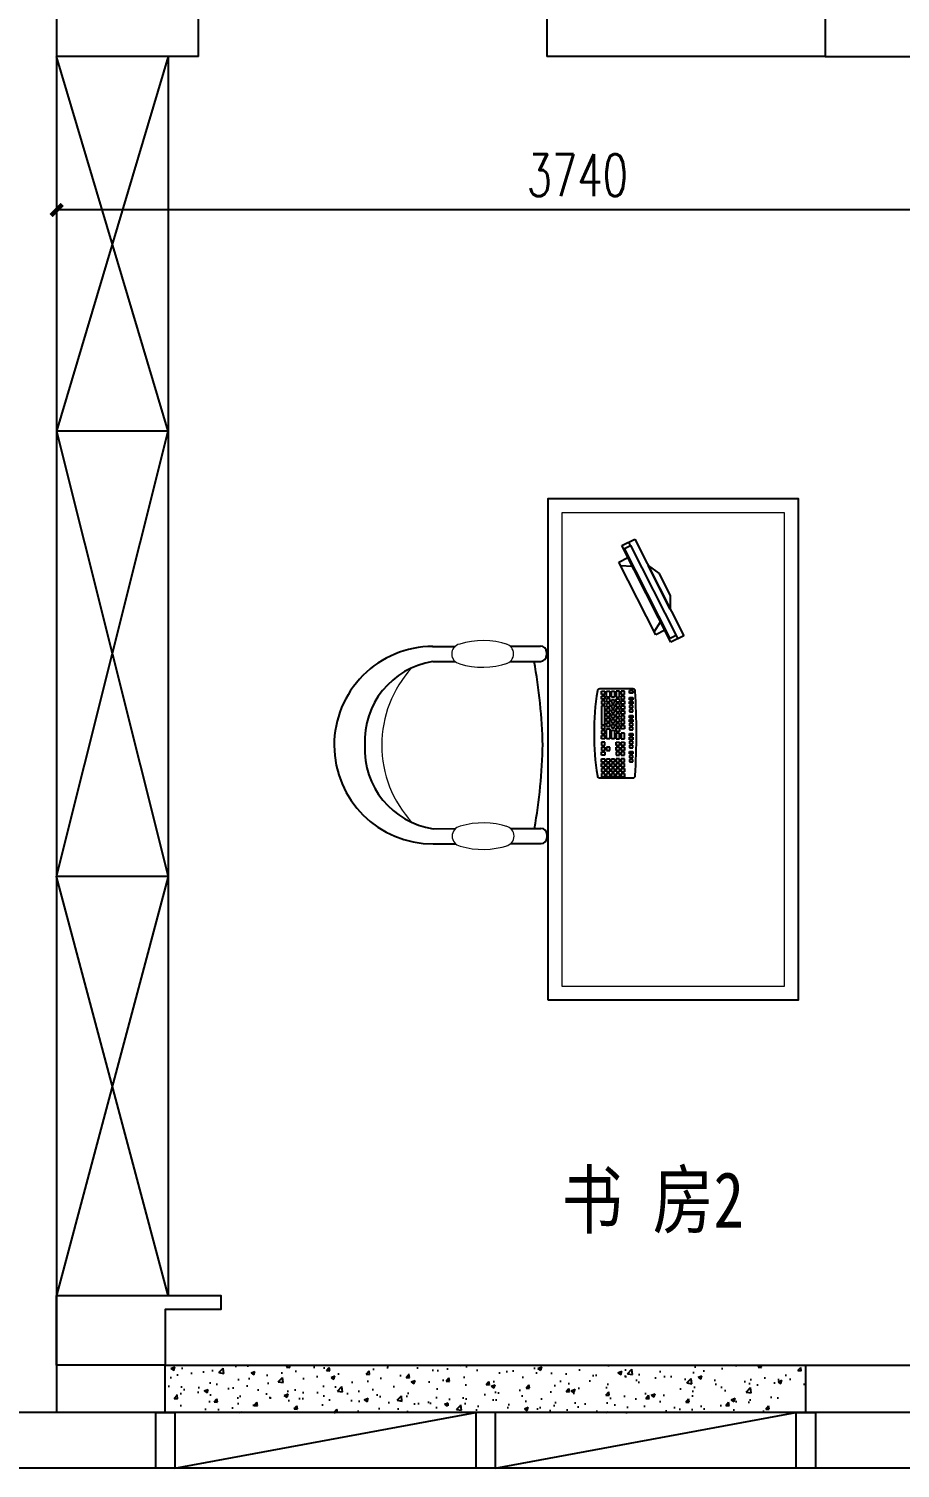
# Model space of a CAD drawing. Header units: millimetres. Extents: x 561810 to 956823, y -438984 to -391712.
# Drawn here: x 589790 to 592919, y -415003 to -409833 of the extents above; entities that cross this region are included whole.
import ezdxf

# ---------------------------------------------------------------- set-up
doc = ezdxf.new("R2010")
doc.units = ezdxf.units.MM
doc.header["$LTSCALE"] = 10
doc.header["$MEASUREMENT"] = 0
doc.layers.get('0').update_dxf_attribs({"linetype": 'CONTINUOUS'})
doc.layers.get('DEFPOINTS').update_dxf_attribs({"color": 1, "linetype": 'CONTINUOUS'})
for name, color, linetype in [('PUB_DIM', 3, 'CONTINUOUS'), ('WALL', 7, 'CONTINUOUS'), ('WINDOW', 4, 'CONTINUOUS'), ('填充', 8, 'CONTINUOUS'), ('墙', 7, 'CONTINUOUS')]:
    doc.layers.add(name, color=color, linetype=linetype)
doc.layers.add('细线', color=250, linetype='CONTINUOUS', lineweight=5)
doc.styles.add('12', font='', dxfattribs={"width": 0.8})
doc.styles.add('_TCH_DIM_T3', font='SIMPLEX', dxfattribs={"width": 0.705882, "bigfont": 'GBCBIG'})
doc.styles.get('12').set_extended_font_data('SimSun')
doc.dimstyles.new('_TCH_ARCH&&100', dxfattribs={"dimtxt": 297.5, "dimasz": 100, "dimexe": 250, "dimexo": 300, "dimgap": 126.25, "dimtad": 1, "dimdec": 0, "dimzin": 0, "dimdsep": 46, "dimtxsty": '_TCH_DIM_T3', "dimblk": 'ARCHTICK', "dimcen": 0.09, "dimclrt": 7, "dimazin": 0, "dimtfac": 1, "dimtdec": 0, "dimtix": 1, "dimtmove": 0, "dimatfit": 3, "dimldrblk": 'ARCHTICK', "dimfxl": 0, "dimtolj": 1, "dimtzin": 0, "dimarcsym": 0})

# ---------------------------------------------------------------- blocks, each defined once
blk = doc.blocks.new('yizi')
at = {"color": 140}
for p, q in [((366058.3, -33796.8), (366058.3, -33807.7)), ((366189, -33774.7), (366080, -33774.9)), ((366467.3, -33774), (366386.7, -33774.2)), ((366189.2, -33829.2), (366080.2, -33829.5)), ((366467.4, -33828.5), (366386.9, -33828.7)), ((366190.7, -34429.2), (366081.7, -34429.5)), ((366468.9, -34428.5), (366388.4, -34428.7)), ((366059.9, -34462.3), (366059.9, -34451.3)), ((366190.8, -34483.8), (366081.8, -34484)), ((366469.1, -34483.1), (366388.5, -34483.3))]:
    blk.add_line(p, q, dxfattribs=at)
for centre, radius, start, end in [((366080.1, -33796.8), 21.8, 90.1427, 180.1427), ((366080.1, -33807.7), 21.8, 180.1427, 270.1427), ((366468.2, -34128.5), 354.5, 0.1427, 90.1427), ((368085.4, -34175.1), 2012.2, 170.1078, 178.7498), ((366424.1, -34114.5), 289.3, 357.352, 81.3844), ((368085.1, -34073.9), 2012.2, 181.5356, 190.1776), ((366424.2, -34142.7), 289.3, 278.9009, 2.9334), ((366468.2, -34128.5), 354.5, 270.1427, 0.1427), ((366081.7, -34451.3), 21.8, 90.1427, 180.1427), ((366081.7, -34462.2), 21.8, 180.1427, 270.1427)]:
    blk.add_arc(centre, radius, start, end, dxfattribs=at)
at = {"layer": '细线'}
for centre, radius, start, end in [((366288.5, -34037.1), 283.2, 73.2188, 108.5595), ((366212.9, -33801.9), 36.2, 101.9678, 258.3176), ((366363, -33801.5), 36.2, 281.9678, 78.3176), ((366287.4, -33566.2), 283.2, 251.7259, 287.0666), ((366246.2, -34127.2), 405.5, 359.8747, 42.9668), ((366246.2, -34131), 405.5, 317.3185, 0.4106), ((366214.6, -34456.4), 36.2, 101.9678, 258.3176), ((366290.2, -34691.7), 283.2, 73.2188, 108.5595), ((366364.6, -34456), 36.2, 281.9678, 78.3176), ((366289, -34220.8), 283.2, 251.7259, 287.0666)]:
    blk.add_arc(centre, radius, start, end, dxfattribs=at)
blk = doc.blocks.new('_ARCHTICK')
at = {"color": 0, "linetype": 'ByBlock', "const_width": 0.4}
blk.add_lwpolyline([(-0.5, -0.5), (0.5, 0.5)], dxfattribs=at)
blk = doc.blocks.new('*D931')
at = {"layer": 'DEFPOINTS', "color": 0}
for p in [(589889.9, -410192.8), (593629.9, -410192.8), (589889.9, -410483.4)]:
    blk.add_point(p, dxfattribs=at)
at = {"layer": 'PUB_DIM', "color": 0, "lineweight": -2}
for p, q in [((589889.9, -410292.8), (589889.9, -410583.4)), ((593629.9, -410292.8), (593629.9, -410583.4))]:
    blk.add_line(p, q, dxfattribs=at)
at = {"layer": 'PUB_DIM', "color": 8, "lineweight": -2}
blk.add_line((593629.9, -410483.4), (589889.9, -410483.4), dxfattribs=at)
at = {"layer": 'PUB_DIM', "color": 8, "lineweight": -2, "xscale": 40, "yscale": 40, "zscale": 40, "rotation": 180}
blk.add_blockref('_ARCHTICK', (589889.9, -410483.4), dxfattribs=at)
at = {"layer": 'PUB_DIM', "color": 8, "lineweight": -2, "xscale": 40, "yscale": 40, "zscale": 40}
blk.add_blockref('_ARCHTICK', (593629.9, -410483.4), dxfattribs=at)
at = {"layer": 'PUB_DIM', "color": 142, "insert": (591759.9, -410358.4), "char_height": 150, "attachment_point": 5, "style": '_TCH_DIM_T3'}
blk.add_mtext('\\A1;3740', dxfattribs=at)

msp = doc.modelspace()

# ---------------------------------------------------------------- hatches: boundary and pattern name
h = msp.add_hatch()
h.set_pattern_fill('AR-CONC', color=250, scale=20, style=0)
h.set_pattern_definition([(50, (592579.9, -414802.76), (143.452, -12.5504), [15, -165]), (355, (592579.9, -414802.76), (-27.75, 150.438), [12, -132]), (100.4514, (592591.86, -414803.8), (115.702, 137.888), [12.748, -140.228]), (46.184, (592579.9, -414762.76), (213.448, -33.104), [22.5, -247.5]), (96.636, (592597.69, -414765.51), (186.933, 194.824), [19.122, -210.343]), (351.184, (592579.9, -414762.76), (186.932, 194.824), [18, -198]), (21, (592599.9, -414772.76), (119.3814, -80.524), [15, -165]), (326, (592599.9, -414772.76), (48.663, 145.03), [12, -132]), (71.4514, (592609.85, -414779.47), (168.0445, 64.506), [12.748, -140.228]), (37.5, (592579.9, -414802.755), (2.432, 66.5788), [0, -130.4, 0, -134, 0, -132.5]), (7.5, (592579.9, -414802.755), (52.614, 78.8823), [0, -76.4, 0, -127.4, 0, -50.5]), (327.5, (592535.3, -414802.755), (106.7645, -4.511), [0, -50, 0, -156, 0, -207]), (317.5, (592515.3, -414802.755), (116.6372, 20.021), [0, -65, 0, -103.6, 0, -147])])
h.paths.add_polyline_path([(590279.9, -414632.8), (590279.9, -414802.8), (590314.9, -414802.8), (592579.9, -414802.8), (592579.9, -414632.8)])

# ---------------------------------------------------------------- linework, layer by layer
at = {"color": 1}
for p, q in [((590244.9, -414802.8), (590244.9, -415002.8)), ((590314.9, -414802.8), (590314.9, -415002.8)), ((590314.9, -415002.8), (591394.9, -414802.8)), ((591394.9, -414802.8), (591394.9, -415002.8)), ((591464.9, -414802.8), (591464.9, -415002.8)), ((591464.9, -415002.8), (592544.9, -414802.8)), ((592544.9, -414802.8), (592544.9, -415002.8)), ((592614.9, -414802.8), (592614.9, -415002.8))]:
    msp.add_line(p, q, dxfattribs=at)
for points in [[(590244.9, -414802.8), (590314.9, -414802.8)], [(592544.9, -414802.8), (592614.9, -414802.8)]]:
    msp.add_lwpolyline(points, dxfattribs=at)
at = {"layer": 'WALL'}
for p, q in [((589889.9, -408502.8), (589889.9, -410901.8)), ((590399.9, -409932.8), (590399.9, -409732.8)), ((591649.9, -409732.8), (591649.9, -409932.8)), ((592649.9, -409732.8), (592649.9, -409932.8)), ((590399.9, -409932.8), (589889.9, -409932.8)), ((592649.9, -409932.8), (591649.9, -409932.8)), ((589889.9, -410901.8), (589889.9, -414802.8)), ((590279.9, -414632.8), (589889.9, -414632.8)), ((590279.9, -414632.8), (592579.9, -414632.8)), ((592579.9, -414632.8), (594729.9, -414632.8))]:
    msp.add_line(p, q, dxfattribs=at)
at = {"layer": 'WINDOW'}
for p, q in [((599009.9, -414802.8), (562009.9, -414802.8)), ((599129.9, -415002.8), (561809.9, -415002.8))]:
    msp.add_line(p, q, dxfattribs=at)
at = {"layer": '填充', "color": 142, "ltscale": 0.01}
for p, q in [((590289.9, -409932.8), (590289.9, -414382.8)), ((591919.8, -411689.2), (591966, -411665.8)), ((591950.7, -411688.2), (591944.8, -411676.6)), ((591966, -411665.8), (592141.9, -412012.6)), ((591908.9, -411748.5), (591941.5, -411732)), ((592095.6, -412036), (591919.8, -411689.2)), ((591929.3, -411699), (591950.7, -411688.2)), ((592093.4, -412022.5), (591929.3, -411699)), ((591941.5, -411732), (592073.9, -411993.2)), ((591950.7, -411688.2), (592114.8, -412011.7)), ((592041.4, -412009.7), (591908.9, -411748.5)), ((591914.7, -411759.9), (591956.9, -411762.4)), ((592093.7, -411917.6), (592014.2, -411760.7)), ((592014.2, -411760.7), (592053.3, -411789.3)), ((592053.3, -411789.3), (592093.8, -411869.1)), ((592093.8, -411869.1), (592093.7, -411917.6)), ((592035.6, -411998.4), (592058.6, -411962.9)), ((592073.9, -411993.2), (592041.4, -412009.7)), ((592114.8, -412011.7), (592093.4, -412022.5)), ((592141.9, -412012.6), (592095.6, -412036)), ((592114.8, -412011.7), (592120.7, -412023.3)), ((591959.2, -412203.6), (591840.3, -412203.6)), ((591846.7, -412211.5), (591858.3, -412211.5)), ((591846.7, -412223.3), (591846.7, -412211.5)), ((591858.3, -412223.3), (591846.7, -412223.3)), ((591846.7, -412229.2), (591858.3, -412229.2)), ((591846.7, -412241), (591846.7, -412229.2)), ((591858.3, -412241), (591846.7, -412241)), ((591858.3, -412246.9), (591846.7, -412246.9)), ((591846.7, -412246.9), (591846.7, -412258.7)), ((591858.3, -412211.5), (591858.3, -412223.3)), ((591858.3, -412229.2), (591858.3, -412241)), ((591858.3, -412258.7), (591858.3, -412246.9)), ((591864.4, -412211.5), (591876, -412211.5)), ((591864.4, -412233.3), (591864.4, -412211.5)), ((591876, -412233.3), (591864.4, -412233.3)), ((591876, -412238.1), (591864.4, -412238.1)), ((591864.4, -412238.1), (591864.4, -412250)), ((591864.4, -412250), (591876, -412250)), ((591876, -412211.5), (591876, -412233.3)), ((591876, -412250), (591876, -412238.1)), ((591882.1, -412211.5), (591893.8, -412211.5)), ((591882.1, -412233.3), (591882.1, -412211.5)), ((591893.8, -412233.3), (591882.1, -412233.3)), ((591893.8, -412242.9), (591882.1, -412242.9)), ((591882.1, -412242.9), (591882.1, -412254.8)), ((591882.1, -412254.8), (591893.8, -412254.8)), ((591893.8, -412211.5), (591893.8, -412233.3)), ((591893.8, -412254.8), (591893.8, -412242.9)), ((591911.5, -412211.5), (591899.8, -412211.5)), ((591899.8, -412211.5), (591899.8, -412232.9)), ((591899.8, -412232.9), (591911.5, -412232.9)), ((591899.8, -412250.8), (591899.8, -412239)), ((591899.8, -412239), (591911.5, -412239)), ((591911.5, -412250.8), (591899.8, -412250.8)), ((591911.5, -412232.9), (591911.5, -412211.5)), ((591911.5, -412239), (591911.5, -412250.8)), ((591929.2, -412211.5), (591917.6, -412211.5)), ((591917.6, -412211.5), (591917.6, -412223.3)), ((591917.6, -412223.3), (591929.2, -412223.3)), ((591929.2, -412229.2), (591917.6, -412229.2)), ((591917.6, -412229.2), (591917.6, -412241)), ((591917.6, -412241), (591929.2, -412241)), ((591917.6, -412258.7), (591917.6, -412246.9)), ((591917.6, -412246.9), (591929.2, -412246.9)), ((591929.2, -412223.3), (591929.2, -412211.5)), ((591929.2, -412241), (591929.2, -412229.2)), ((591929.2, -412246.9), (591929.2, -412258.7)), ((591947.7, -412209.9), (591959.7, -412209.9)), ((591947.7, -412218.7), (591947.7, -412209.9)), ((591959.7, -412218.7), (591947.7, -412218.7)), ((591947.7, -412234.6), (591959.7, -412234.6)), ((591947.7, -412243.3), (591947.7, -412234.6)), ((591959.7, -412243.3), (591947.7, -412243.3)), ((591947.7, -412248.9), (591959.7, -412248.9)), ((591947.7, -412257.7), (591947.7, -412248.9)), ((591959.7, -412209.9), (591959.7, -412218.7)), ((591959.7, -412234.6), (591959.7, -412243.3)), ((591959.7, -412248.9), (591959.7, -412257.7)), ((591846.7, -412258.7), (591858.3, -412258.7)), ((591858.3, -412264.6), (591846.7, -412264.6)), ((591846.7, -412264.6), (591846.7, -412333.2)), ((591858.3, -412333.2), (591858.3, -412264.6)), ((591876, -412255.8), (591864.4, -412255.8)), ((591864.4, -412255.8), (591864.4, -412267.7)), ((591864.4, -412267.7), (591876, -412267.7)), ((591876, -412273.5), (591864.4, -412273.5)), ((591864.4, -412273.5), (591864.4, -412285.4)), ((591864.4, -412285.4), (591876, -412285.4)), ((591864.4, -412291.2), (591876, -412291.2)), ((591864.4, -412303.1), (591864.4, -412291.2)), ((591876, -412303.1), (591864.4, -412303.1)), ((591876, -412267.7), (591876, -412255.8)), ((591876, -412285.4), (591876, -412273.5)), ((591876, -412291.2), (591876, -412303.1)), ((591893.8, -412260.6), (591882.1, -412260.6)), ((591882.1, -412260.6), (591882.1, -412272.5)), ((591882.1, -412272.5), (591893.8, -412272.5)), ((591893.8, -412278.3), (591882.1, -412278.3)), ((591882.1, -412278.3), (591882.1, -412290.2)), ((591882.1, -412290.2), (591893.8, -412290.2)), ((591882.1, -412296), (591893.8, -412296)), ((591882.1, -412307.9), (591882.1, -412296)), ((591893.8, -412272.5), (591893.8, -412260.6)), ((591893.8, -412290.2), (591893.8, -412278.3)), ((591893.8, -412296), (591893.8, -412307.9)), ((591899.8, -412268.5), (591899.8, -412256.7)), ((591899.8, -412256.7), (591911.5, -412256.7)), ((591911.5, -412268.5), (591899.8, -412268.5)), ((591899.8, -412286.2), (591899.8, -412274.4)), ((591899.8, -412274.4), (591911.5, -412274.4)), ((591911.5, -412286.2), (591899.8, -412286.2)), ((591911.5, -412292.1), (591899.8, -412292.1)), ((591899.8, -412292.1), (591899.8, -412303.9)), ((591899.8, -412303.9), (591911.5, -412303.9)), ((591911.5, -412256.7), (591911.5, -412268.5)), ((591911.5, -412274.4), (591911.5, -412286.2)), ((591911.5, -412303.9), (591911.5, -412292.1)), ((591929.2, -412258.7), (591917.6, -412258.7)), ((591917.6, -412276.4), (591917.6, -412264.6)), ((591917.6, -412264.6), (591929.2, -412264.6)), ((591929.2, -412276.4), (591917.6, -412276.4)), ((591917.6, -412294.1), (591917.6, -412282.3)), ((591917.6, -412282.3), (591929.2, -412282.3)), ((591929.2, -412294.1), (591917.6, -412294.1)), ((591929.2, -412300), (591917.6, -412300)), ((591917.6, -412300), (591917.6, -412311.8)), ((591929.2, -412264.6), (591929.2, -412276.4)), ((591929.2, -412282.3), (591929.2, -412294.1)), ((591929.2, -412311.8), (591929.2, -412300)), ((591959.7, -412257.7), (591947.7, -412257.7)), ((591959.7, -412263.2), (591947.7, -412263.2)), ((591947.7, -412263.2), (591947.7, -412272)), ((591947.7, -412272), (591959.7, -412272)), ((591959.7, -412277.5), (591947.7, -412277.5)), ((591947.7, -412277.5), (591947.7, -412286.3)), ((591947.7, -412286.3), (591959.7, -412286.3)), ((591947.7, -412298.7), (591959.7, -412298.7)), ((591947.7, -412307.4), (591947.7, -412298.7)), ((591959.7, -412307.4), (591947.7, -412307.4)), ((591959.7, -412272), (591959.7, -412263.2)), ((591959.7, -412286.3), (591959.7, -412277.5)), ((591959.7, -412298.7), (591959.7, -412307.4)), ((591846.7, -412333.2), (591858.3, -412333.2)), ((591858.3, -412335.4), (591846.7, -412335.4)), ((591846.7, -412335.4), (591846.7, -412347.2)), ((591846.7, -412347.2), (591858.3, -412347.2)), ((591858.3, -412353.1), (591846.7, -412353.1)), ((591846.7, -412353.1), (591846.7, -412364.9)), ((591858.3, -412347.2), (591858.3, -412335.4)), ((591858.3, -412364.9), (591858.3, -412353.1)), ((591864.4, -412308.9), (591876, -412308.9)), ((591864.4, -412320.8), (591864.4, -412308.9)), ((591876, -412320.8), (591864.4, -412320.8)), ((591876, -412326.6), (591864.4, -412326.6)), ((591864.4, -412326.6), (591864.4, -412338.5)), ((591864.4, -412338.5), (591876, -412338.5)), ((591864.4, -412347.6), (591876, -412347.6)), ((591864.4, -412382.6), (591864.4, -412347.6)), ((591876, -412308.9), (591876, -412320.8)), ((591876, -412338.5), (591876, -412326.6)), ((591876, -412347.6), (591876, -412382.6)), ((591893.8, -412307.9), (591882.1, -412307.9)), ((591882.1, -412313.7), (591893.8, -412313.7)), ((591882.1, -412325.6), (591882.1, -412313.7)), ((591893.8, -412325.6), (591882.1, -412325.6)), ((591893.8, -412331.4), (591882.1, -412331.4)), ((591882.1, -412331.4), (591882.1, -412343.3)), ((591882.1, -412343.3), (591893.8, -412343.3)), ((591882.1, -412352.4), (591893.8, -412352.4)), ((591882.1, -412382.6), (591882.1, -412352.4)), ((591893.8, -412313.7), (591893.8, -412325.6)), ((591893.8, -412343.3), (591893.8, -412331.4)), ((591893.8, -412352.4), (591893.8, -412382.6)), ((591911.5, -412309.8), (591899.8, -412309.8)), ((591899.8, -412309.8), (591899.8, -412321.6)), ((591899.8, -412321.6), (591911.5, -412321.6)), ((591899.8, -412339.3), (591899.8, -412327.5)), ((591899.8, -412327.5), (591911.5, -412327.5)), ((591911.5, -412339.3), (591899.8, -412339.3)), ((591899.8, -412357), (591899.8, -412345.2)), ((591899.8, -412345.2), (591911.5, -412345.2)), ((591911.5, -412357), (591899.8, -412357)), ((591911.5, -412321.6), (591911.5, -412309.8)), ((591911.5, -412327.5), (591911.5, -412339.3)), ((591911.5, -412345.2), (591911.5, -412357)), ((591917.6, -412311.8), (591929.2, -412311.8)), ((591929.2, -412317.7), (591917.6, -412317.7)), ((591917.6, -412317.7), (591917.6, -412329.5)), ((591917.6, -412329.5), (591929.2, -412329.5)), ((591917.6, -412347.2), (591917.6, -412335.4)), ((591917.6, -412335.4), (591929.2, -412335.4)), ((591929.2, -412347.2), (591917.6, -412347.2)), ((591929.2, -412329.5), (591929.2, -412317.7)), ((591929.2, -412335.4), (591929.2, -412347.2)), ((591947.7, -412313), (591959.7, -412313)), ((591947.7, -412321.7), (591947.7, -412313)), ((591959.7, -412321.7), (591947.7, -412321.7)), ((591959.7, -412327.3), (591947.7, -412327.3)), ((591947.7, -412327.3), (591947.7, -412336.1)), ((591947.7, -412336.1), (591959.7, -412336.1)), ((591959.7, -412341.6), (591947.7, -412341.6)), ((591947.7, -412341.6), (591947.7, -412350.4)), ((591947.7, -412350.4), (591959.7, -412350.4)), ((591959.7, -412313), (591959.7, -412321.7)), ((591959.7, -412336.1), (591959.7, -412327.3)), ((591959.7, -412350.4), (591959.7, -412341.6)), ((591846.7, -412364.9), (591858.3, -412364.9)), ((591846.7, -412370.8), (591858.3, -412370.8)), ((591846.7, -412382.6), (591846.7, -412370.8)), ((591858.3, -412382.6), (591846.7, -412382.6)), ((591858.3, -412394.9), (591846.7, -412394.9)), ((591846.7, -412394.9), (591846.7, -412406.7)), ((591846.7, -412406.7), (591858.3, -412406.7)), ((591858.3, -412370.8), (591858.3, -412382.6)), ((591858.3, -412406.7), (591858.3, -412394.9)), ((591876, -412382.6), (591864.4, -412382.6)), ((591893.8, -412382.6), (591882.1, -412382.6)), ((591911.5, -412362.9), (591899.8, -412362.9)), ((591899.8, -412362.9), (591899.8, -412382.6)), ((591899.8, -412382.6), (591911.5, -412382.6)), ((591899.8, -412406.7), (591899.8, -412394.9)), ((591899.8, -412394.9), (591911.5, -412394.9)), ((591911.5, -412406.7), (591899.8, -412406.7)), ((591911.5, -412382.6), (591911.5, -412362.9)), ((591911.5, -412394.9), (591911.5, -412406.7)), ((591929.2, -412362.4), (591917.6, -412362.4)), ((591917.6, -412362.4), (591917.6, -412382.6)), ((591917.6, -412382.6), (591929.2, -412382.6)), ((591917.6, -412406.7), (591917.6, -412394.9)), ((591917.6, -412394.9), (591929.2, -412394.9)), ((591929.2, -412406.7), (591917.6, -412406.7)), ((591929.2, -412382.6), (591929.2, -412362.4)), ((591929.2, -412394.9), (591929.2, -412406.7)), ((591947.7, -412363.3), (591959.7, -412363.3)), ((591947.7, -412372.1), (591947.7, -412363.3)), ((591959.7, -412372.1), (591947.7, -412372.1)), ((591947.7, -412377.6), (591959.7, -412377.6)), ((591947.7, -412386.4), (591947.7, -412377.6)), ((591959.7, -412386.4), (591947.7, -412386.4)), ((591959.7, -412392), (591947.7, -412392)), ((591947.7, -412392), (591947.7, -412400.7)), ((591947.7, -412400.7), (591959.7, -412400.7)), ((591959.7, -412406.3), (591947.7, -412406.3)), ((591947.7, -412406.3), (591947.7, -412415)), ((591959.7, -412363.3), (591959.7, -412372.1)), ((591959.7, -412377.6), (591959.7, -412386.4)), ((591959.7, -412400.7), (591959.7, -412392)), ((591959.7, -412415), (591959.7, -412406.3)), ((591858.3, -412412.6), (591846.7, -412412.6)), ((591846.7, -412412.6), (591846.7, -412424.4)), ((591846.7, -412424.4), (591858.3, -412424.4)), ((591846.7, -412430.3), (591858.3, -412430.3)), ((591846.7, -412442.1), (591846.7, -412430.3)), ((591858.3, -412442.1), (591846.7, -412442.1)), ((591846.7, -412454.4), (591858.3, -412454.4)), ((591846.7, -412466.3), (591846.7, -412454.4)), ((591858.3, -412424.4), (591858.3, -412412.6)), ((591858.3, -412430.3), (591858.3, -412442.1)), ((591858.3, -412454.4), (591858.3, -412466.3)), ((591876, -412412.6), (591864.4, -412412.6)), ((591864.4, -412412.6), (591864.4, -412424.4)), ((591864.4, -412424.4), (591876, -412424.4)), ((591864.4, -412454.4), (591876, -412454.4)), ((591864.4, -412466.3), (591864.4, -412454.4)), ((591876, -412424.4), (591876, -412412.6)), ((591876, -412454.4), (591876, -412466.3)), ((591882.1, -412454.4), (591893.8, -412454.4)), ((591882.1, -412466.3), (591882.1, -412454.4)), ((591893.8, -412454.4), (591893.8, -412466.3)), ((591899.8, -412424.4), (591899.8, -412412.6)), ((591899.8, -412412.6), (591911.5, -412412.6)), ((591911.5, -412424.4), (591899.8, -412424.4)), ((591911.5, -412430.3), (591899.8, -412430.3)), ((591899.8, -412430.3), (591899.8, -412442.1)), ((591899.8, -412442.1), (591911.5, -412442.1)), ((591911.5, -412454.4), (591899.8, -412454.4)), ((591899.8, -412454.4), (591899.8, -412466.3)), ((591911.5, -412412.6), (591911.5, -412424.4)), ((591911.5, -412442.1), (591911.5, -412430.3)), ((591911.5, -412466.3), (591911.5, -412454.4)), ((591917.6, -412424.4), (591917.6, -412412.6)), ((591917.6, -412412.6), (591929.2, -412412.6)), ((591929.2, -412424.4), (591917.6, -412424.4)), ((591929.2, -412430.3), (591917.6, -412430.3)), ((591917.6, -412430.3), (591917.6, -412442.1)), ((591917.6, -412442.1), (591929.2, -412442.1)), ((591929.2, -412454.4), (591917.6, -412454.4)), ((591917.6, -412454.4), (591917.6, -412466.3)), ((591929.2, -412412.6), (591929.2, -412424.4)), ((591929.2, -412442.1), (591929.2, -412430.3)), ((591929.2, -412466.3), (591929.2, -412454.4)), ((591947.7, -412415), (591959.7, -412415)), ((591947.7, -412428.1), (591959.7, -412428.1)), ((591947.7, -412436.9), (591947.7, -412428.1)), ((591959.7, -412436.9), (591947.7, -412436.9)), ((591959.7, -412442.4), (591947.7, -412442.4)), ((591947.7, -412442.4), (591947.7, -412451.2)), ((591947.7, -412451.2), (591959.7, -412451.2)), ((591959.7, -412456.8), (591947.7, -412456.8)), ((591947.7, -412456.8), (591947.7, -412465.5)), ((591959.7, -412428.1), (591959.7, -412436.9)), ((591959.7, -412451.2), (591959.7, -412442.4)), ((591959.7, -412465.5), (591959.7, -412456.8)), ((591858.3, -412466.3), (591846.7, -412466.3)), ((591846.7, -412472.1), (591858.3, -412472.1)), ((591846.7, -412484), (591846.7, -412472.1)), ((591858.3, -412484), (591846.7, -412484)), ((591858.3, -412489.8), (591846.7, -412489.8)), ((591846.7, -412489.8), (591846.7, -412501.7)), ((591846.7, -412501.7), (591858.3, -412501.7)), ((591858.3, -412507.5), (591846.7, -412507.5)), ((591846.7, -412507.5), (591846.7, -412519.4)), ((591858.3, -412472.1), (591858.3, -412484)), ((591858.3, -412501.7), (591858.3, -412489.8)), ((591858.3, -412519.4), (591858.3, -412507.5)), ((591876, -412466.3), (591864.4, -412466.3)), ((591864.4, -412472.1), (591876, -412472.1)), ((591864.4, -412484), (591864.4, -412472.1)), ((591876, -412484), (591864.4, -412484)), ((591876, -412489.8), (591864.4, -412489.8)), ((591864.4, -412489.8), (591864.4, -412501.7)), ((591864.4, -412501.7), (591876, -412501.7)), ((591876, -412507.5), (591864.4, -412507.5)), ((591864.4, -412507.5), (591864.4, -412519.4)), ((591876, -412472.1), (591876, -412484)), ((591876, -412501.7), (591876, -412489.8)), ((591876, -412519.4), (591876, -412507.5)), ((591893.8, -412466.3), (591882.1, -412466.3)), ((591882.1, -412472.1), (591893.8, -412472.1)), ((591882.1, -412484), (591882.1, -412472.1)), ((591893.8, -412484), (591882.1, -412484)), ((591893.8, -412489.8), (591882.1, -412489.8)), ((591882.1, -412489.8), (591882.1, -412501.7)), ((591882.1, -412501.7), (591893.8, -412501.7)), ((591893.8, -412507.5), (591882.1, -412507.5)), ((591882.1, -412507.5), (591882.1, -412519.4)), ((591893.8, -412472.1), (591893.8, -412484)), ((591893.8, -412501.7), (591893.8, -412489.8)), ((591893.8, -412519.4), (591893.8, -412507.5)), ((591899.8, -412466.3), (591911.5, -412466.3)), ((591911.5, -412472.1), (591899.8, -412472.1)), ((591899.8, -412472.1), (591899.8, -412484)), ((591899.8, -412484), (591911.5, -412484)), ((591899.8, -412501.7), (591899.8, -412489.8)), ((591899.8, -412489.8), (591911.5, -412489.8)), ((591911.5, -412501.7), (591899.8, -412501.7)), ((591899.8, -412519.4), (591899.8, -412507.5)), ((591899.8, -412507.5), (591911.5, -412507.5)), ((591911.5, -412484), (591911.5, -412472.1)), ((591911.5, -412489.8), (591911.5, -412501.7)), ((591911.5, -412507.5), (591911.5, -412519.4)), ((591917.6, -412466.3), (591929.2, -412466.3)), ((591929.2, -412472.1), (591917.6, -412472.1)), ((591917.6, -412472.1), (591917.6, -412484)), ((591917.6, -412484), (591929.2, -412484)), ((591917.6, -412501.7), (591917.6, -412489.8)), ((591917.6, -412489.8), (591929.2, -412489.8)), ((591929.2, -412501.7), (591917.6, -412501.7)), ((591917.6, -412519.4), (591917.6, -412507.5)), ((591917.6, -412507.5), (591929.2, -412507.5)), ((591929.2, -412484), (591929.2, -412472.1)), ((591929.2, -412489.8), (591929.2, -412501.7)), ((591929.2, -412507.5), (591929.2, -412519.4)), ((591947.7, -412465.5), (591959.7, -412465.5)), ((591840.3, -412523.3), (591959.2, -412523.3)), ((591846.7, -412519.4), (591858.3, -412519.4)), ((591864.4, -412519.4), (591876, -412519.4)), ((591882.1, -412519.4), (591893.8, -412519.4)), ((591911.5, -412519.4), (591899.8, -412519.4)), ((591929.2, -412519.4), (591917.6, -412519.4))]:
    msp.add_line(p, q, dxfattribs=at)
msp.add_lwpolyline([(591653.8, -413320.8), (592553.8, -413320.8), (592553.8, -411520.8), (591653.8, -411520.8)], close=True, dxfattribs=at)
for points in [[(589889.9, -414632.8), (589889.9, -414382.8), (590479.9, -414382.8), (590479.9, -414432.8), (590279.9, -414432.8), (590279.9, -414632.8)], [(590279.9, -414802.8), (590279.9, -414632.8)], [(592579.9, -414802.8), (592579.9, -414632.8)]]:
    msp.add_lwpolyline(points, dxfattribs=at)
for centre, radius, start, end in [((591840.3, -412212.3), 8.64, 90, 170.9093), ((591959.2, -412212.3), 8.64, 3.2771, 90), ((592785.3, -412363.5), 965.6, 170.9093, 189.0907), ((589318.5, -412363.5), 2653.6, 356.7229, 3.2771), ((591840.3, -412514.7), 8.64, 189.0907, 270), ((591959.2, -412514.7), 8.64, 270, 356.7229)]:
    msp.add_arc(centre, radius, start, end, dxfattribs=at)
at = {"layer": '墙', "color": 250}
for p, q in [((592649.9, -409932.8), (593529.9, -409932.8)), ((590289.9, -411277.8), (589889.9, -411277.8)), ((590289.9, -412877.8), (589889.9, -412877.8))]:
    msp.add_line(p, q, dxfattribs=at)
for points in [[(590289.9, -409932.8), (589889.9, -411277.8), (590289.9, -412877.8), (589889.9, -414382.8)], [(590289.9, -414382.8), (589889.9, -412877.8), (590289.9, -411277.8), (589889.9, -409932.8)]]:
    msp.add_lwpolyline(points, dxfattribs=at)
at = {"layer": '细线'}
msp.add_lwpolyline([(591703.8, -413270.8), (592503.8, -413270.8), (592503.8, -411570.8), (591703.8, -411570.8)], close=True, dxfattribs=at)

# ---------------------------------------------------------------- block references
at = {"layer": '填充', "color": 142, "ltscale": 0.01, "rotation": 180}
msp.add_blockref('yizi', (957709.4, -446534.2), dxfattribs=at)

# ---------------------------------------------------------------- texts
at = {"layer": '填充', "color": 142, "ltscale": 0.01, "style": '12', "width": 0.8}
msp.add_text('书 房2', height=200, dxfattribs=at).set_placement((591703.8, -414138.4))

# ---------------------------------------------------------------- dimensions: what is measured, and where the dimension line sits
at = {"layer": 'PUB_DIM', "color": 8}
dim = msp.add_linear_dim(base=(589889.9, -410483.4), p1=(593629.9, -410192.8), p2=(589889.9, -410192.8), dimstyle='_TCH_ARCH&&100', override={"dimtxt": 150, "dimasz": 40, "dimexe": 100, "dimexo": 100, "dimgap": 50, "dimclrd": 8, "dimclrt": 142}, dxfattribs=at)
dim.commit()
dim.dimension.update_dxf_attribs({"geometry": '*D931', "text_midpoint": (591759.9, -410358.4)})

doc.saveas('drawing.dxf')
